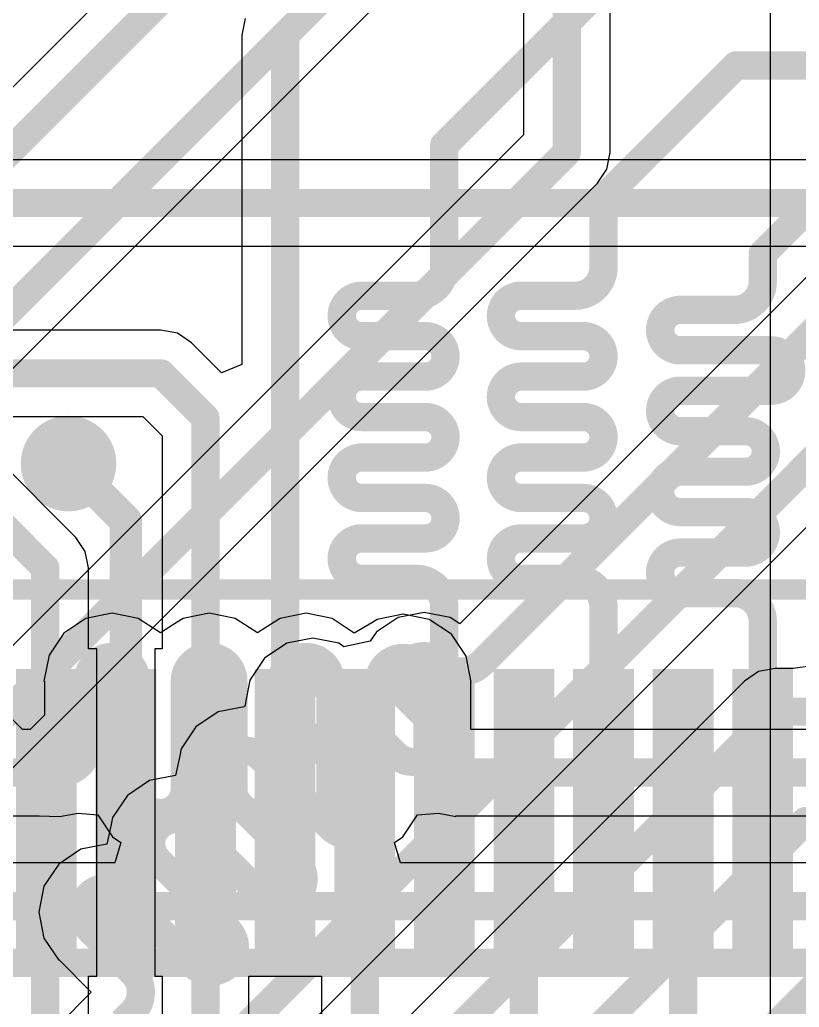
# Model space of a CAD drawing. Header units: inches. Extents: x -3 to 128, y -12 to 41.
# Drawn here: x 69.56 to 74.46, y 11.65 to 17.85 of the extents above; entities that cross this region are included whole.
import ezdxf

# ---------------------------------------------------------------- set-up
doc = ezdxf.new("R2010")
doc.units = ezdxf.units.IN
for name, color, linetype in [('Bottom Layer', 5, 'Continuous'), ('Layer 1', 16, 'Continuous'), ('Layer 2', 76, 'Continuous'), ('Top Layer', 1, 'Continuous'), ('Top Overlay', 2, 'Continuous'), ('Top Paste', 8, 'Continuous'), ('Top Solder', 216, 'Continuous'), ('Via Holes', 16, 'Continuous')]:
    doc.layers.add(name, color=color, linetype=linetype)

msp = doc.modelspace()

# ---------------------------------------------------------------- hatches: boundary and pattern name
at = {"layer": 'Bottom Layer'}
h = msp.add_hatch(color=5, dxfattribs=at)
edge = h.paths.add_edge_path()
edge.add_arc((69.87017522, 15.05907072), 0.2999994, 0, 360)
at = {"layer": 'Layer 1'}
h = msp.add_hatch(color=16, dxfattribs=at)
edge = h.paths.add_edge_path()
edge.add_arc((69.87017522, 15.05907072), 0.2999994, 0, 360)
at = {"layer": 'Layer 2'}
h = msp.add_hatch(color=76, dxfattribs=at)
edge = h.paths.add_edge_path()
edge.add_arc((69.87017522, 15.05907072), 0.2999994, 0, 360)
at = {"layer": 'Top Layer'}
h = msp.add_hatch(color=1, dxfattribs=at)
edge = h.paths.add_edge_path()
edge.add_arc((69.87017522, 15.05907072), 0.2999994, 0, 360)
for points in [[(69.59016562, 13.7180066), (69.87017522, 13.7180066), (69.87017522, 12.01801), (69.59016562, 12.01801)], [(70.09004016, 13.71800914), (70.37004975999999, 13.71800914), (70.37004975999999, 12.01801254), (70.09004016, 12.01801254)], [(70.59016362, 13.7180066), (70.87017322, 13.7180066), (70.87017322, 12.01801), (70.59016362, 12.01801)], [(71.09003562, 13.7180066), (71.37004522, 13.7180066), (71.37004522, 12.01801), (71.09003562, 12.01801)], [(71.59016161999999, 13.7180066), (71.87017122, 13.7180066), (71.87017122, 12.01801), (71.59016161999999, 12.01801)], [(72.09003362, 13.7180066), (72.37004322, 13.7180066), (72.37004322, 12.01801), (72.09003362, 12.01801)], [(72.59015962, 13.7180066), (72.87016922, 13.7180066), (72.87016922, 12.01801), (72.59015962, 12.01801)], [(73.09003416, 13.7180066), (73.37004376, 13.7180066), (73.37004376, 12.01801), (73.09003416, 12.01801)], [(73.59015762, 13.7180066), (73.87016722, 13.7180066), (73.87016722, 12.01801), (73.59015762, 12.01801)], [(74.09002962, 13.71800406), (74.37003922, 13.71800406), (74.37003922, 12.01800746), (74.09002962, 12.01800746)]]:
    msp.add_hatch(color=1, dxfattribs=at).paths.add_polyline_path(points)
at = {"layer": 'Top Paste'}
for points in [[(69.59016562, 13.7180066), (69.87017522, 13.7180066), (69.87017522, 12.01801), (69.59016562, 12.01801)], [(70.09004016, 13.71800914), (70.37004975999999, 13.71800914), (70.37004975999999, 12.01801254), (70.09004016, 12.01801254)], [(70.59016362, 13.7180066), (70.87017322, 13.7180066), (70.87017322, 12.01801), (70.59016362, 12.01801)], [(71.09003562, 13.7180066), (71.37004522, 13.7180066), (71.37004522, 12.01801), (71.09003562, 12.01801)], [(71.59016161999999, 13.7180066), (71.87017122, 13.7180066), (71.87017122, 12.01801), (71.59016161999999, 12.01801)], [(72.09003362, 13.7180066), (72.37004322, 13.7180066), (72.37004322, 12.01801), (72.09003362, 12.01801)], [(72.59015962, 13.7180066), (72.87016922, 13.7180066), (72.87016922, 12.01801), (72.59015962, 12.01801)], [(73.09003416, 13.7180066), (73.37004376, 13.7180066), (73.37004376, 12.01801), (73.09003416, 12.01801)], [(73.59015762, 13.7180066), (73.87016722, 13.7180066), (73.87016722, 12.01801), (73.59015762, 12.01801)], [(74.09002962, 13.71800406), (74.37003922, 13.71800406), (74.37003922, 12.01800746), (74.09002962, 12.01800746)]]:
    msp.add_hatch(color=8, dxfattribs=at).paths.add_polyline_path(points)
at = {"layer": 'Top Solder'}
for points in [[(69.53936562, 13.7688066), (69.92097522, 13.7688066), (69.92097522, 11.96721), (69.53936562, 11.96721)], [(70.03924016, 13.76880914), (70.42084976, 13.76880914), (70.42084976, 11.96721254), (70.03924016, 11.96721254)], [(70.53936362, 13.7688066), (70.92097322, 13.7688066), (70.92097322, 11.96721), (70.53936362, 11.96721)], [(71.03923561999999, 13.7688066), (71.42084522, 13.7688066), (71.42084522, 11.96721), (71.03923561999999, 11.96721)], [(71.53936162, 13.7688066), (71.92097122, 13.7688066), (71.92097122, 11.96721), (71.53936162, 11.96721)], [(72.03923362, 13.7688066), (72.42084322, 13.7688066), (72.42084322, 11.96721), (72.03923362, 11.96721)], [(72.53935962, 13.7688066), (72.92096921999999, 13.7688066), (72.92096921999999, 11.96721), (72.53935962, 11.96721)], [(73.03923415999999, 13.7688066), (73.42084376, 13.7688066), (73.42084376, 11.96721), (73.03923415999999, 11.96721)], [(73.53935761999999, 13.7688066), (73.92096722, 13.7688066), (73.92096722, 11.96721), (73.53935761999999, 11.96721)], [(74.03922962, 13.76880406), (74.42083921999999, 13.76880406), (74.42083921999999, 11.96720746), (74.03922962, 11.96720746)]]:
    msp.add_hatch(color=216, dxfattribs=at).paths.add_polyline_path(points)
at = {"layer": 'Via Holes'}
h = msp.add_hatch(color=7, dxfattribs=at)
edge = h.paths.add_edge_path()
edge.add_arc((69.87017522, 15.05907072), 0.1499997, 0, 360)

# ---------------------------------------------------------------- linework, layer by layer
at = {"layer": 'Bottom Layer'}
for p, q in [((72.72697164, 26.2527542), (72.72697164, 17.124426)), ((73.2708212, 17.0117897), (73.2708212, 26.2527542)), ((74.27637164, 20.30654054), (74.27637164, 9.89075238)), ((68.60005584, 14.73574142), (72.50536934, 18.64105492)), ((70.75116659999999, 18.65356696), (68.9610889, 16.8634918)), ((72.72697164, 17.124426), (68.76933159999999, 13.16678596)), ((73.25012274, 16.90772844), (73.2708212, 17.0117897)), ((73.19117695999999, 16.81950916), (73.25012274, 16.90772844)), ((69.23353691999999, 12.86186912), (73.19117695999999, 16.81950916))]:
    msp.add_line(p, q, dxfattribs=at)
at = {"layer": 'Bottom Layer', "const_width": 0.1778}
for points in [[(72.99889642, 17.0117897), (72.99889642, 26.65654054)], [(66.97195901999999, 14.48980084), (71.5885157, 19.10635752)], [(67.69653974, 14.21678386), (72.31309642, 18.83334054)], [(68.96161214, 12.97450542), (72.99889642, 17.0117897)]]:
    msp.add_lwpolyline(points, dxfattribs=at)
at = {"layer": 'Bottom Layer', "const_width": 0.0889}
msp.add_lwpolyline([(72.95444642, 17.0117897, 1), (73.04334641999999, 17.0117897, 1)], format="xyb", close=True, dxfattribs=at)
msp.add_lwpolyline([(72.95444642, 17.0117897, 1), (73.04334641999999, 17.0117897, 1)], format="xyb", close=True, dxfattribs=at)
at = {"layer": 'Layer 1'}
for p, q in [((99.88209131999999, 16.96729652), (68.77988275999999, 16.96729652)), ((68.77988275999999, 16.42344696), (95.56285434, 16.42344696)), ((69.97984733999999, 14.08714226), (69.84121668, 13.99451354)), ((70.14337254, 14.1196695), (69.97984733999999, 14.08714226)), ((70.30689774, 14.08714226), (70.14337254, 14.1196695)), ((70.3435855, 14.06262872), (70.30689774, 14.08714226)), ((70.58944733999999, 14.08714226), (70.55275957999999, 14.06262872)), ((70.75297254, 14.1196695), (70.58944733999999, 14.08714226)), ((70.91649774, 14.08714226), (70.75297254, 14.1196695)), ((70.9531855, 14.06262872), (70.91649774, 14.08714226)), ((71.19904733999999, 14.08714226), (71.16235957999999, 14.06262872)), ((71.36257254, 14.1196695), (71.19904733999999, 14.08714226)), ((71.52609774, 14.08714226), (71.36257254, 14.1196695)), ((71.66472586, 13.99451354), (71.52609774, 14.08714226)), ((71.80864734, 14.08074654), (71.77491359999999, 14.05820658)), ((71.97217254, 14.11327378), (71.80864734, 14.08074654)), ((72.13569774, 14.08074654), (71.97217254, 14.11327378)), ((72.27432839999999, 13.98811782), (72.13569774, 14.08074654)), ((69.58146357999999, 13.39026786), (68.91739582, 14.05433562)), ((70.44817254, 13.99619502), (70.3435855, 14.06262872)), ((70.55275957999999, 14.06262872), (70.44817254, 13.99619502)), ((71.05777254, 13.99619502), (70.9531855, 14.06262872)), ((71.16235957999999, 14.06262872), (71.05777254, 13.99619502)), ((71.77491359999999, 14.05820658), (71.66472586, 13.99451354)), ((69.84121668, 13.99451354), (69.74858796, 13.85588288)), ((72.36695712, 13.84948716), (72.27432839999999, 13.98811782)), ((69.74858796, 13.85588288), (69.71606072, 13.69235768)), ((72.39948436, 13.68596196), (72.36695712, 13.84948716)), ((69.71606072, 13.69235768), (69.71904776, 13.69235768)), ((69.71904776, 13.69235768), (69.71904776, 13.48006956)), ((72.39649732, 13.39026532), (72.39649732, 13.68596196)), ((72.39649732, 13.68596196), (72.39948436, 13.68596196)), ((69.71904776, 13.48006956), (69.62924352, 13.39026532)), ((69.62924352, 13.39026532), (69.58146357999999, 13.39026786)), ((91.68365458, 13.39026532), (72.39649732, 13.39026532)), ((69.46882474, 12.8464183), (69.68761526, 12.84641576)), ((69.68761526, 12.84641576), (69.81316999999999, 12.84293088)), ((69.81316999999999, 12.84292834), (69.93158988, 12.86365982)), ((69.81316999999999, 12.84293088), (69.81316999999999, 12.84292834)), ((69.93158988, 12.86365982), (70.05338796, 12.85321534)), ((70.05338796, 12.85321534), (70.14601668, 12.71458722)), ((71.96952839999999, 12.71458722), (72.06215712, 12.85321534)), ((72.06215712, 12.85321534), (72.19389168, 12.86451072)), ((72.19389168, 12.86451072), (72.30237254, 12.84293342)), ((72.30237254, 12.84293342), (72.30237254, 12.84641576)), ((72.30237254, 12.84641576), (97.68769642, 12.84641576)), ((70.14601668, 12.71458722), (70.19923222, 12.67902976)), ((71.91631285999999, 12.67902976), (71.96952839999999, 12.71458722)), ((70.19923222, 12.67902976), (70.16070803999999, 12.55202976)), ((71.95483704, 12.55202976), (71.91631285999999, 12.67902976)), ((70.16070803999999, 12.55202976), (66.71969384, 12.55202976)), ((99.88642456, 12.55202976), (71.95483704, 12.55202976))]:
    msp.add_line(p, q, dxfattribs=at)
at = {"layer": 'Layer 1', "const_width": 0.1778}
for points in [[(68.37609642, 16.69537174), (99.99472761999999, 16.69537174)], [(69.99097253999999, 13.29614054), (69.99097253999999, 13.69235768)], [(70.29577253999999, 13.01674308), (70.29577253999999, 13.69235768)], [(70.60057253999999, 13.01674308), (70.60057253999999, 13.69235768)], [(70.90537253999999, 13.01674308), (70.90537253999999, 13.69235768)], [(71.21017253999999, 13.01674308), (71.21017253999999, 13.69235768)], [(71.51497253999999, 13.01674308), (71.51497253999999, 13.69235768)], [(71.81977253999999, 13.01674308), (71.81977253999999, 13.68596196)], [(72.12457253999999, 13.29614054), (72.12457253999999, 13.68596196)], [(69.46882728, 13.11834308), (69.72425984, 13.11834054)], [(69.72425984, 13.11834054), (69.81317254, 13.11834054)], [(72.30237254, 13.11834054), (73.20566004, 13.11834054)], [(73.20566004, 13.11834054), (97.68769642, 13.11834054)], [(66.60705754, 12.28010498), (99.99906085999999, 12.28010498)], [(66.45976548, 11.92450498), (101.05991218, 11.92450498)]]:
    msp.add_lwpolyline(points, dxfattribs=at)
for points in [[(69.99097253999999, 13.69235768, -0.9999999999999999), (70.29577253999999, 13.69235768)], [(70.60057253999999, 13.69235768, -0.9999999999999999), (70.90537253999999, 13.69235768)], [(71.21017253999999, 13.69235768, -0.9999999999999999), (71.51497253999999, 13.69235768)], [(71.81977253999999, 13.68596196, -0.9999999999999999), (72.12457253999999, 13.68596196)], [(69.99097253999999, 13.29614054, -0.4142135623730951), (69.81317254, 13.11834054)], [(72.30237254, 13.11834054, -0.4142135623730951), (72.12457253999999, 13.29614054)], [(70.60057253999999, 13.01674308, -0.9999999999999999), (70.29577253999999, 13.01674308)], [(71.21017253999999, 13.01674308, -0.9999999999999999), (70.90537253999999, 13.01674308)], [(71.81977253999999, 13.01674308, -0.9999999999999999), (71.51497253999999, 13.01674308)]]:
    msp.add_lwpolyline(points, format="xyb", dxfattribs=at)
at = {"layer": 'Layer 1', "const_width": 0.0889}
for points in [[(69.94652253999999, 13.69235768, 1), (70.03542254, 13.69235768, 1)], [(69.94652253999999, 13.69235768, 1), (70.03542254, 13.69235768, 1)], [(70.25132253999999, 13.69235768, 1), (70.34022254, 13.69235768, 1)], [(70.25132253999999, 13.69235768, 1), (70.34022254, 13.69235768, 1)], [(70.55612253999999, 13.69235768, 1), (70.64502254, 13.69235768, 1)], [(70.55612253999999, 13.69235768, 1), (70.64502254, 13.69235768, 1)], [(70.86092253999999, 13.69235768, 1), (70.94982254, 13.69235768, 1)], [(70.86092253999999, 13.69235768, 1), (70.94982254, 13.69235768, 1)], [(71.16572253999999, 13.69235768, 1), (71.25462254, 13.69235768, 1)], [(71.16572253999999, 13.69235768, 1), (71.25462254, 13.69235768, 1)], [(71.47052253999999, 13.69235768, 1), (71.55942254, 13.69235768, 1)], [(71.47052253999999, 13.69235768, 1), (71.55942254, 13.69235768, 1)], [(71.77532253999999, 13.68596196, 1), (71.86422254, 13.68596196, 1)], [(71.77532253999999, 13.68596196, 1), (71.86422254, 13.68596196, 1)], [(72.08012253999999, 13.68596196, 1), (72.16902254, 13.68596196, 1)], [(72.08012253999999, 13.68596196, 1), (72.16902254, 13.68596196, 1)], [(69.94652253999999, 13.29614054, 1), (70.03542254, 13.29614054, 1)], [(69.94652253999999, 13.29614054, 1), (70.03542254, 13.29614054, 1)], [(72.08012253999999, 13.29614054, 1), (72.16902254, 13.29614054, 1)], [(72.08012253999999, 13.29614054, 1), (72.16902254, 13.29614054, 1)], [(69.67980983999999, 13.11834054, 1), (69.76870984, 13.11834054, 1)], [(69.67980983999999, 13.11834054, 1), (69.76870984, 13.11834054, 1)], [(69.76872254, 13.11834054, 1), (69.85762254, 13.11834054, 1)], [(69.76872254, 13.11834054, 1), (69.85762254, 13.11834054, 1)], [(72.25792254, 13.11834054, 1), (72.34682253999999, 13.11834054, 1)], [(72.25792254, 13.11834054, 1), (72.34682253999999, 13.11834054, 1)], [(73.16121004, 13.11834054, 1), (73.25011004, 13.11834054, 1)], [(73.16121004, 13.11834054, 1), (73.25011004, 13.11834054, 1)], [(70.25132253999999, 13.01674308, 1), (70.34022254, 13.01674308, 1)], [(70.25132253999999, 13.01674308, 1), (70.34022254, 13.01674308, 1)], [(70.55612253999999, 13.01674308, 1), (70.64502254, 13.01674308, 1)], [(70.55612253999999, 13.01674308, 1), (70.64502254, 13.01674308, 1)], [(70.86092253999999, 13.01674308, 1), (70.94982254, 13.01674308, 1)], [(70.86092253999999, 13.01674308, 1), (70.94982254, 13.01674308, 1)], [(71.16572253999999, 13.01674308, 1), (71.25462254, 13.01674308, 1)], [(71.16572253999999, 13.01674308, 1), (71.25462254, 13.01674308, 1)], [(71.47052253999999, 13.01674308, 1), (71.55942254, 13.01674308, 1)], [(71.47052253999999, 13.01674308, 1), (71.55942254, 13.01674308, 1)], [(71.77532253999999, 13.01674308, 1), (71.86422254, 13.01674308, 1)], [(71.77532253999999, 13.01674308, 1), (71.86422254, 13.01674308, 1)]]:
    msp.add_lwpolyline(points, format="xyb", close=True, dxfattribs=at)
at = {"layer": 'Layer 2'}
for p, q in [((74.52524084, 16.25134164), (73.04262252, 14.76872586)), ((70.20796981999999, 10.3635175), (75.13159725999999, 15.28714494)), ((73.04262252, 14.76872586), (72.32660159999999, 14.05270494)), ((71.94069432, 14.09203176), (71.80206874, 13.99940558)), ((72.10421951999999, 14.124559), (71.94069432, 14.09203176)), ((72.26774472, 14.09203176), (72.10421951999999, 14.124559)), ((72.32660159999999, 14.05270494), (72.26774472, 14.09203176)), ((71.40380944, 13.9628626), (71.24028424, 13.93033536)), ((71.56733464, 13.93033536), (71.40380944, 13.9628626)), ((71.8020535, 13.99939542), (71.76501775999999, 13.943965)), ((71.80206366, 13.99941066), (71.8020535, 13.99939542)), ((71.8020535, 13.99939542), (71.8020535, 13.99939542)), ((71.80206874, 13.99940558), (71.80206366, 13.99941066)), ((71.24028424, 13.93033536), (71.10165866, 13.83770918)), ((71.59937928, 13.90892316), (71.56733464, 13.93033536)), ((71.76501775999999, 13.943965), (71.59937928, 13.90892316)), ((71.10164342, 13.83769902), (71.00902486, 13.69907598)), ((71.10165358, 13.83771426), (71.10164342, 13.83769902)), ((71.10164342, 13.83769902), (71.10164342, 13.83769902)), ((71.10165866, 13.83770918), (71.10165358, 13.83771426)), ((74.30689989999999, 13.77316778), (74.20283864, 13.75246678)), ((74.3069126, 13.77316524), (74.30689989999999, 13.77316778)), ((74.42023216, 13.77316524), (74.3069126, 13.77316524)), ((74.54059514, 13.78919264), (74.42023216, 13.77316524)), ((74.20283864, 13.75246678), (74.11461935999999, 13.693521)), ((74.11461428, 13.69351338), (70.88824024, 10.46714188)), ((71.00902486, 13.69907598), (70.97649762, 13.53555332)), ((74.11461935999999, 13.693521), (74.11461428, 13.69351338)), ((70.97275619999999, 13.5318119), (70.80923354, 13.49928466)), ((70.97649762, 13.53555332), (70.97275619999999, 13.5318119)), ((70.80923354, 13.49928466), (70.67060796, 13.40665848)), ((70.67059272, 13.40664832), (70.57797416, 13.26802528)), ((70.67060287999999, 13.40666356), (70.67059272, 13.40664832)), ((70.67059272, 13.40664832), (70.67059272, 13.40664832)), ((70.67060796, 13.40665848), (70.67060287999999, 13.40666356)), ((70.5693661, 13.22474622), (70.54170296, 13.10075866)), ((70.57797416, 13.26802528), (70.5693661, 13.22474622)), ((70.54170296, 13.10075866), (70.3781803, 13.06823142)), ((70.3781803, 13.06823142), (70.23955472, 12.97560524)), ((70.23953948, 12.97559508), (70.14692092, 12.83697204)), ((70.23954963999999, 12.97561032), (70.23953948, 12.97559508)), ((70.23953948, 12.97559508), (70.23953948, 12.97559508)), ((70.23955472, 12.97560524), (70.23954963999999, 12.97561032)), ((70.14692092, 12.83697204), (70.13831286, 12.79369298)), ((70.13831286, 12.79369298), (70.11064972, 12.66970542)), ((70.11064972, 12.66970542), (69.94712706, 12.63717818)), ((69.94712706, 12.63717818), (69.80850147999999, 12.54455454)), ((69.8084964, 12.54455708), (69.71587022, 12.40592134)), ((69.80850147999999, 12.54455454), (69.8084964, 12.54455708)), ((69.71587022, 12.40592134), (69.68334297999999, 12.24239614)), ((69.68334297999999, 12.24239614), (69.71587022, 12.07887094)), ((69.71587022, 12.07887094), (69.80849894, 11.94024028)), ((69.80849894, 11.94024028), (69.81060968, 11.94235102)), ((69.81060968, 11.94235102), (70.01342868, 11.73953202)), ((70.01342868, 11.73953202), (69.81159266, 11.53769346))]:
    msp.add_line(p, q, dxfattribs=at)
at = {"layer": 'Layer 2', "const_width": 0.1778}
for points in [[(73.23490306000001, 14.57644532), (74.71752645999999, 16.05906872)], [(69.73017042, 10.27027918), (75.01896096, 15.55906972)], [(72.46344664, 13.8049889), (73.23490306000001, 14.57644532)], [(71.99645493999999, 13.80500668), (71.99645747999999, 13.80500922)], [(72.21198156, 13.80500922), (72.21200187999999, 13.8049889)], [(71.29604486, 13.64331028), (71.29604739999999, 13.64331282)], [(71.51157148, 13.64331282), (71.92376014, 13.23112416)], [(71.99645493999999, 13.5894826), (72.13928675999999, 13.44665078)], [(71.08052077999999, 10.27486134), (74.30689989999999, 13.50124046)], [(74.30689989999999, 13.50124046), (74.54829642, 13.50124046)], [(71.29604486, 13.4277862), (71.73265054, 12.99118052)], [(70.86499416, 13.21225958), (70.86499669999999, 13.21226212)], [(71.08052077999999, 13.21226212), (71.51712646, 12.77565644)], [(72.13928422, 13.23112416), (72.13928675999999, 13.2311267)], [(70.86499416, 12.9967355), (71.30159984, 12.56012982)], [(72.01040208, 10.32643604), (74.49750657999999, 12.81354054)], [(74.49750657999999, 12.81354054), (90.23789674, 12.81354054)], [(70.43394092, 12.78120634), (70.43394346, 12.78120888)], [(70.64946754, 12.78120888), (71.08607322, 12.3446032)], [(70.43394092, 12.56568226), (70.8705466, 12.12907658)], [(70.2184143, 12.35015564), (70.65501997999999, 11.91354996)], [(71.3015973, 12.3446032), (71.30159984, 12.34460574)], [(72.94028338, 10.1609271), (74.98727953999999, 12.20792326)], [(70.00289022, 12.13463156), (70.27226737999999, 11.8652544)], [(70.87054406, 11.91354996), (70.8705466, 11.9135525)], [(70.27226484, 11.86525186), (70.27226737999999, 11.8652544)], [(70.20939476, 11.55093702), (70.27226737999999, 11.61380964)]]:
    msp.add_lwpolyline(points, dxfattribs=at)
at = {"layer": 'Layer 2', "const_width": 0.0889}
for points in [[(73.19045306, 14.57644532, 1), (73.27935306, 14.57644532, 1)], [(73.19045306, 14.57644532, 1), (73.27935306, 14.57644532, 1)], [(71.95200494, 13.80500668, 1), (72.04090493999999, 13.80500668, 1)], [(71.95200494, 13.80500668, 1), (72.04090493999999, 13.80500668, 1)], [(71.95200747999999, 13.80500922, 1), (72.04090747999999, 13.80500922, 1)], [(71.95200747999999, 13.80500922, 1), (72.04090747999999, 13.80500922, 1)], [(72.16753156, 13.80500922, 1), (72.25643156, 13.80500922, 1)], [(72.16753156, 13.80500922, 1), (72.25643156, 13.80500922, 1)], [(72.16755187999999, 13.8049889, 1), (72.25645188, 13.8049889, 1)], [(72.16755187999999, 13.8049889, 1), (72.25645188, 13.8049889, 1)], [(72.41899664, 13.8049889, 1), (72.50789664, 13.8049889, 1)], [(72.41899664, 13.8049889, 1), (72.50789664, 13.8049889, 1)], [(71.25159486, 13.64331028, 1), (71.34049486, 13.64331028, 1)], [(71.25159486, 13.64331028, 1), (71.34049486, 13.64331028, 1)], [(71.2515974, 13.64331282, 1), (71.34049739999999, 13.64331282, 1)], [(71.2515974, 13.64331282, 1), (71.34049739999999, 13.64331282, 1)], [(71.46712148, 13.64331282, 1), (71.55602148, 13.64331282, 1)], [(71.46712148, 13.64331282, 1), (71.55602148, 13.64331282, 1)], [(71.95200494, 13.5894826, 1), (72.04090493999999, 13.5894826, 1)], [(71.95200747999999, 13.58948514, 1), (72.04090747999999, 13.58948514, 1)], [(74.2624499, 13.50124046, 1), (74.35134989999999, 13.50124046, 1)], [(74.2624499, 13.50124046, 1), (74.35134989999999, 13.50124046, 1)], [(72.09483675999999, 13.44665078, 1), (72.18373675999999, 13.44665078, 1)], [(72.09483675999999, 13.44665078, 1), (72.18373675999999, 13.44665078, 1)], [(71.25159486, 13.4277862, 1), (71.34049486, 13.4277862, 1)], [(71.2515974, 13.42778874, 1), (71.34049739999999, 13.42778874, 1)], [(70.82054416, 13.21225958, 1), (70.90944415999999, 13.21225958, 1)], [(70.82054416, 13.21225958, 1), (70.90944415999999, 13.21225958, 1)], [(70.8205467, 13.21226212, 1), (70.9094467, 13.21226212, 1)], [(70.8205467, 13.21226212, 1), (70.9094467, 13.21226212, 1)], [(71.03607077999999, 13.21226212, 1), (71.12497078, 13.21226212, 1)], [(71.03607077999999, 13.21226212, 1), (71.12497078, 13.21226212, 1)], [(71.87931014, 13.23112416, 1), (71.96821014, 13.23112416, 1)], [(71.87931268, 13.2311267, 1), (71.96821268, 13.2311267, 1)], [(72.09483422, 13.23112416, 1), (72.18373421999999, 13.23112416, 1)], [(72.09483422, 13.23112416, 1), (72.18373421999999, 13.23112416, 1)], [(72.09483675999999, 13.2311267, 1), (72.18373675999999, 13.2311267, 1)], [(72.09483675999999, 13.2311267, 1), (72.18373675999999, 13.2311267, 1)], [(70.82054416, 12.9967355, 1), (70.90944415999999, 12.9967355, 1)], [(70.8205467, 12.99673804, 1), (70.9094467, 12.99673804, 1)], [(71.68820054, 12.99118052, 1), (71.77710053999999, 12.99118052, 1)], [(71.68820054, 12.99118052, 1), (71.77710053999999, 12.99118052, 1)], [(74.45305658, 12.81354054, 1), (74.54195657999999, 12.81354054, 1)], [(74.45305658, 12.81354054, 1), (74.54195657999999, 12.81354054, 1)], [(70.38949092, 12.78120634, 1), (70.47839092, 12.78120634, 1)], [(70.38949092, 12.78120634, 1), (70.47839092, 12.78120634, 1)], [(70.38949346, 12.78120888, 1), (70.47839346, 12.78120888, 1)], [(70.38949346, 12.78120888, 1), (70.47839346, 12.78120888, 1)], [(70.60501753999999, 12.78120888, 1), (70.69391754, 12.78120888, 1)], [(70.60501753999999, 12.78120888, 1), (70.69391754, 12.78120888, 1)], [(71.47267646, 12.77565644, 1), (71.56157646, 12.77565644, 1)], [(71.472679, 12.77565898, 1), (71.561579, 12.77565898, 1)], [(71.68820054, 12.77565644, 1), (71.77710053999999, 12.77565644, 1)], [(71.68820054, 12.77565644, 1), (71.77710053999999, 12.77565644, 1)], [(70.38949092, 12.56568226, 1), (70.47839092, 12.56568226, 1)], [(70.38949346, 12.5656848, 1), (70.47839346, 12.5656848, 1)], [(71.25714984, 12.56012982, 1), (71.34604984, 12.56012982, 1)], [(71.25714984, 12.56012982, 1), (71.34604984, 12.56012982, 1)], [(69.95844021999999, 12.35015564, 1), (70.04734022, 12.35015564, 1)], [(69.95844021999999, 12.35015564, 1), (70.04734022, 12.35015564, 1)], [(70.1739643, 12.35015564, 1), (70.2628643, 12.35015564, 1)], [(70.1739643, 12.35015564, 1), (70.2628643, 12.35015564, 1)], [(71.04162321999999, 12.3446032, 1), (71.13052322, 12.3446032, 1)], [(71.04162575999999, 12.34460574, 1), (71.13052576, 12.34460574, 1)], [(71.2571473, 12.3446032, 1), (71.3460473, 12.3446032, 1)], [(71.2571473, 12.3446032, 1), (71.3460473, 12.3446032, 1)], [(71.25714984, 12.34460574, 1), (71.34604984, 12.34460574, 1)], [(71.25714984, 12.34460574, 1), (71.34604984, 12.34460574, 1)], [(69.95844021999999, 12.13463156, 1), (70.04734022, 12.13463156, 1)], [(69.95844276, 12.1346341, 1), (70.04734275999999, 12.1346341, 1)], [(70.82609659999999, 12.12907658, 1), (70.9149966, 12.12907658, 1)], [(70.82609659999999, 12.12907658, 1), (70.9149966, 12.12907658, 1)], [(70.61056998, 11.91354996, 1), (70.69946997999999, 11.91354996, 1)], [(70.61057251999999, 11.9135525, 1), (70.69947252, 11.9135525, 1)], [(70.82609406, 11.91354996, 1), (70.91499406, 11.91354996, 1)], [(70.82609406, 11.91354996, 1), (70.91499406, 11.91354996, 1)], [(70.82609659999999, 11.9135525, 1), (70.9149966, 11.9135525, 1)], [(70.82609659999999, 11.9135525, 1), (70.9149966, 11.9135525, 1)], [(70.22781484000001, 11.86525186, 1), (70.31671484, 11.86525186, 1)], [(70.22781737999999, 11.8652544, 1), (70.31671737999999, 11.8652544, 1)], [(70.22781737999999, 11.8652544, 1), (70.31671737999999, 11.8652544, 1)], [(70.22781737999999, 11.8652544, 1), (70.31671737999999, 11.8652544, 1)], [(70.22781737999999, 11.61380964, 1), (70.31671737999999, 11.61380964, 1)], [(70.22781737999999, 11.61380964, 1), (70.31671737999999, 11.61380964, 1)]]:
    msp.add_lwpolyline(points, format="xyb", close=True, dxfattribs=at)
at = {"layer": 'Layer 2', "const_width": 0.1778}
for points in [[(71.99645747999999, 13.58948514, -0.4142066587643676), (71.99645493999999, 13.80500668)], [(71.99645747999999, 13.80500922, -0.4142135623730951), (72.21198156, 13.80500922)], [(72.46344664, 13.8049889, -0.4142076450518959), (72.21200187999999, 13.8049889)], [(71.29604739999999, 13.64331282, -0.4142135623730951), (71.51157148, 13.64331282)], [(71.29604739999999, 13.42778874, -0.4142066587643676), (71.29604486, 13.64331028)], [(72.13928675999999, 13.44665078, -0.4142135623730951), (72.13928675999999, 13.2311267)], [(70.86499669999999, 13.21226212, -0.4142135623730951), (71.08052077999999, 13.21226212)], [(70.86499669999999, 12.99673804, -0.4142066587643676), (70.86499416, 13.21225958)], [(72.13928422, 13.23112416, -0.4142066587643677), (71.92376268, 13.2311267)], [(71.73265054, 12.99118052, -0.4142135623730951), (71.73265054, 12.77565644)], [(70.43394346, 12.78120888, -0.4142135623730951), (70.64946754, 12.78120888)], [(70.43394346, 12.5656848, -0.4142066587643676), (70.43394092, 12.78120634)], [(71.73265054, 12.77565644, -0.4142066587643677), (71.517129, 12.77565898)], [(71.30159984, 12.56012982, -0.4142135623730951), (71.30159984, 12.34460574)], [(70.00289022, 12.35015564, -0.4142135623730951), (70.2184143, 12.35015564)], [(70.00289276, 12.1346341, -0.4142066587643676), (70.00289022, 12.35015564)], [(71.3015973, 12.3446032, -0.4142066587643677), (71.08607575999999, 12.34460574)], [(70.8705466, 12.12907658, -0.4142135623730951), (70.8705466, 11.9135525)], [(70.87054406, 11.91354996, -0.4142066587643677), (70.65502252, 11.9135525)], [(70.27226737999999, 11.8652544, -0.414207644992121), (70.27226737999999, 11.61380964)]]:
    msp.add_lwpolyline(points, format="xyb", dxfattribs=at)
at = {"layer": 'Top Layer'}
for p, q in [((70.9788141, 17.8543458), (70.95811564, 17.75028454)), ((70.95811564, 17.75028454), (70.95811564, 15.68190158)), ((70.45008007999999, 15.8976949), (68.00916294, 15.8976949)), ((70.55414134, 15.87699644), (70.45008007999999, 15.8976949)), ((70.64236061999999, 15.81805066), (70.55414134, 15.87699644)), ((70.83111564000001, 15.62929564), (70.64236061999999, 15.81805066)), ((70.95811564, 15.68190158), (70.83111564000001, 15.62929564)), ((69.20521591999999, 15.35384534), (70.33744377999999, 15.35384534)), ((70.33744377999999, 15.35384534), (70.45824363999999, 15.23304548)), ((70.45824363999999, 15.23304548), (70.45824363999999, 14.42081952)), ((69.91653276, 14.59583822), (69.36025244, 15.15212108)), ((69.91654037999999, 14.59583314), (69.91653276, 14.59583822)), ((69.97548616, 14.50761386), (69.91654037999999, 14.59583314)), ((69.99618462, 14.4035526), (69.97548616, 14.50761386)), ((69.99618462, 13.8958066), (69.99618462, 14.4035526)), ((70.45824363999999, 14.42081952), (70.45824363999999, 13.8958066)), ((70.04797522, 13.8958066), (69.99618462, 13.8958066)), ((70.04797522, 11.84021), (70.04797522, 13.8958066)), ((70.45824363999999, 13.8958066), (70.41236362, 13.8958066)), ((70.41236362, 13.8958066), (70.41236362, 11.84021)), ((69.99618462, 11.45777236), (69.99618462, 11.84021)), ((69.99618462, 11.84021), (70.04797522, 11.84021)), ((70.41236362, 11.84021), (70.45824363999999, 11.84021)), ((70.45824363999999, 11.84021), (70.45824363999999, 11.35927624)), ((71.00209319999999, 11.24665518), (71.00209319999999, 11.84021)), ((71.00209319999999, 11.84021), (71.45824164, 11.84021)), ((71.45824164, 11.84021), (71.45824164, 10.20392422))]:
    msp.add_line(p, q, dxfattribs=at)
for points, const_width in [([(71.23004042, 17.75028454), (72.03881452, 18.55905864)], 0.1778), ([(72.23003842, 17.05894226), (73.23016342, 18.05906726)], 0.1778), ([(71.23004042, 12.8680083), (71.23004042, 17.75028454)], 0.1778), ([(73.23003896, 16.72768308), (74.06142414, 17.55906826)], 0.1778), ([(74.06142414, 17.55906826), (92.29012276, 17.55906826)], 0.1778), ([(72.23003842, 16.74755858), (72.23003842, 17.05894226)], 0.1778), ([(72.23003842, 16.29102914), (72.23003842, 16.74755858)], 0.1778), ([(73.23003896, 16.71152868), (73.23003896, 16.72768308)], 0.1778), ([(73.23003896, 16.29102914), (73.23003896, 16.71152868)], 0.1778), ([(74.23003442, 16.37710974), (74.5487333, 16.69580862)], 0.1778), ([(74.23003442, 16.20211644), (74.23003442, 16.37710974)], 0.1778), ([(71.71264042, 16.11322914), (72.05223842, 16.11322914)], 0.1778), ([(72.71263841999999, 16.11322914), (73.05223896, 16.11322914)], 0.1778), ([(73.71263896, 16.02431644), (74.05223441999999, 16.02431644)], 0.1778), ([(71.71264042, 15.85922914), (72.11090479999999, 15.85922914)], 0.1778), ([(72.71263841999999, 15.85922914), (73.10303642, 15.85922914)], 0.1778), ([(73.71263896, 15.77031644), (74.28209934, 15.77031644)], 0.1778), ([(68.00915024, 15.62577012), (70.45008007999999, 15.62577012)], 0.1778), ([(70.45008007999999, 15.62577012), (70.73016842, 15.34568178)], 0.1778), ([(71.71264042, 15.60522914), (72.11090479999999, 15.60522914)], 0.1778), ([(72.71263841999999, 15.60522914), (73.10303642, 15.60522914)], 0.1778), ([(73.71263896, 15.51631644), (74.28209934, 15.51631644)], 0.1778), ([(70.73016842, 14.42081952), (70.73016842, 15.34568178)], 0.1778), ([(71.71264042, 15.35122914), (72.11090479999999, 15.35122914)], 0.1778), ([(72.71263841999999, 15.35122914), (73.10303642, 15.35122914)], 0.1778), ([(73.71263896, 15.26231644), (74.12219363999999, 15.26231644)], 0.1778), ([(69.87017522, 15.05907072), (70.23004496, 14.69920098)], 0.2032), ([(71.71264042, 15.09722914), (72.11090479999999, 15.09722914)], 0.1778), ([(72.71263841999999, 15.09722914), (73.10303642, 15.09722914)], 0.1778), ([(73.71263896, 15.00831644), (74.12219363999999, 15.00831644)], 0.1778), ([(69.1679719, 14.95984054), (69.72425984, 14.4035526)], 0.1778), ([(71.71264042, 14.84322914), (72.11090479999999, 14.84322914)], 0.1778), ([(72.71263841999999, 14.84322914), (73.10303642, 14.84322914)], 0.1778), ([(73.71263896, 14.75431644), (74.12219363999999, 14.75431644)], 0.1778), ([(70.23004496, 12.86801084), (70.23004496, 14.69920098)], 0.2032), ([(71.71264042, 14.58922914), (72.11090479999999, 14.58922914)], 0.1778), ([(72.71263841999999, 14.58922914), (73.10303642, 14.58922914)], 0.1778), ([(73.71263896, 14.50031644), (74.12219363999999, 14.50031644)], 0.1778), ([(69.72425984, 11.0658021), (69.72425984, 14.4035526)], 0.1778), ([(70.73016842, 12.8680083), (70.73016842, 14.42081952)], 0.1778), ([(71.71264042, 14.33522914), (72.05223842, 14.33522914)], 0.1778), ([(72.71263841999999, 14.33522914), (73.05223896, 14.33522914)], 0.1778), ([(73.71263896, 14.24631644), (74.05223441999999, 14.24631644)], 0.1778), ([(72.23003842, 14.06851644), (72.23003842, 14.15742914)], 0.1778), ([(73.23003896, 14.06851644), (73.23003896, 14.15742914)], 0.1778), ([(72.23003842, 12.8680083), (72.23003842, 14.06851644)], 0.1778), ([(73.23003896, 12.8680083), (73.23003896, 14.06851644)], 0.1778), ([(74.23003442, 13.97960374), (74.23003442, 14.06851644)], 0.1778), ([(74.23003442, 12.86800576), (74.23003442, 13.97960374)], 0.1778), ([(70.73016842, 11.24664248), (70.73016842, 12.8680083)], 0.1778), ([(71.73016642, 10.09128792), (71.73016642, 12.8680083)], 0.1778), ([(72.73016442, 10.16140462), (72.73016442, 12.8680083)], 0.1778), ([(73.73016242, 10.23152132), (73.73016242, 12.8680083)], 0.1778)]:
    msp.add_lwpolyline(points, dxfattribs=dict(at, const_width=const_width))
for points, const_width in [([(71.18559042, 17.75028454, 1), (71.27449041999999, 17.75028454, 1)], 0.0889), ([(71.18559042, 17.75028454, 1), (71.27449041999999, 17.75028454, 1)], 0.0889), ([(74.01697414, 17.55906826, 1), (74.10587414, 17.55906826, 1)], 0.0889), ([(74.01697414, 17.55906826, 1), (74.10587414, 17.55906826, 1)], 0.0889), ([(72.18558842, 17.05894226, 1), (72.27448842, 17.05894226, 1)], 0.0889), ([(72.18558842, 17.05894226, 1), (72.27448842, 17.05894226, 1)], 0.0889), ([(72.18558842, 16.74755858, 1), (72.27448842, 16.74755858, 1)], 0.0889), ([(72.18558842, 16.74755858, 1), (72.27448842, 16.74755858, 1)], 0.0889), ([(73.18558896, 16.72768308, 1), (73.27448896, 16.72768308, 1)], 0.0889), ([(73.18558896, 16.72768308, 1), (73.27448896, 16.72768308, 1)], 0.0889), ([(73.18558896, 16.71152868, 1), (73.27448896, 16.71152868, 1)], 0.0889), ([(73.18558896, 16.71152868, 1), (73.27448896, 16.71152868, 1)], 0.0889), ([(74.18558441999998, 16.37710974, 1), (74.27448442, 16.37710974, 1)], 0.0889), ([(74.18558441999998, 16.37710974, 1), (74.27448442, 16.37710974, 1)], 0.0889), ([(72.18558842, 16.29102914, 1), (72.27448842, 16.29102914, 1)], 0.0889), ([(72.18558842, 16.29102914, 1), (72.27448842, 16.29102914, 1)], 0.0889), ([(73.18558896, 16.29102914, 1), (73.27448896, 16.29102914, 1)], 0.0889), ([(73.18558896, 16.29102914, 1), (73.27448896, 16.29102914, 1)], 0.0889), ([(74.18558441999998, 16.20211644, 1), (74.27448442, 16.20211644, 1)], 0.0889), ([(74.18558441999998, 16.20211644, 1), (74.27448442, 16.20211644, 1)], 0.0889), ([(71.66819042, 16.11322914, 1), (71.75709042, 16.11322914, 1)], 0.0889), ([(71.66819042, 16.11322914, 1), (71.75709042, 16.11322914, 1)], 0.0889), ([(72.00778842, 16.11322914, 1), (72.09668842, 16.11322914, 1)], 0.0889), ([(72.00778842, 16.11322914, 1), (72.09668842, 16.11322914, 1)], 0.0889), ([(72.66818841999999, 16.11322914, 1), (72.75708841999999, 16.11322914, 1)], 0.0889), ([(72.66818841999999, 16.11322914, 1), (72.75708841999999, 16.11322914, 1)], 0.0889), ([(73.00778896, 16.11322914, 1), (73.09668896, 16.11322914, 1)], 0.0889), ([(73.00778896, 16.11322914, 1), (73.09668896, 16.11322914, 1)], 0.0889), ([(73.66818896, 16.02431644, 1), (73.75708896, 16.02431644, 1)], 0.0889), ([(73.66818896, 16.02431644, 1), (73.75708896, 16.02431644, 1)], 0.0889), ([(74.00778442, 16.02431644, 1), (74.09668441999999, 16.02431644, 1)], 0.0889), ([(74.00778442, 16.02431644, 1), (74.09668441999999, 16.02431644, 1)], 0.0889), ([(71.66819042, 15.85922914, 1), (71.75709042, 15.85922914, 1)], 0.0889), ([(71.66819042, 15.85922914, 1), (71.75709042, 15.85922914, 1)], 0.0889), ([(72.06645479999999, 15.85922914, 1), (72.15535479999998, 15.85922914, 1)], 0.0889), ([(72.06645479999999, 15.85922914, 1), (72.15535479999998, 15.85922914, 1)], 0.0889), ([(72.66818841999999, 15.85922914, 1), (72.75708841999999, 15.85922914, 1)], 0.0889), ([(72.66818841999999, 15.85922914, 1), (72.75708841999999, 15.85922914, 1)], 0.0889), ([(73.05858642, 15.85922914, 1), (73.14748641999999, 15.85922914, 1)], 0.0889), ([(73.05858642, 15.85922914, 1), (73.14748641999999, 15.85922914, 1)], 0.0889), ([(73.66818896, 15.77031644, 1), (73.75708896, 15.77031644, 1)], 0.0889), ([(73.66818896, 15.77031644, 1), (73.75708896, 15.77031644, 1)], 0.0889), ([(74.23764933999999, 15.77031644, 1), (74.32654934, 15.77031644, 1)], 0.0889), ([(74.23764933999999, 15.77031644, 1), (74.32654934, 15.77031644, 1)], 0.0889), ([(70.40563008, 15.62577012, 1), (70.49453008, 15.62577012, 1)], 0.0889), ([(70.40563008, 15.62577012, 1), (70.49453008, 15.62577012, 1)], 0.0889), ([(71.66819042, 15.60522914, 1), (71.75709042, 15.60522914, 1)], 0.0889), ([(71.66819042, 15.60522914, 1), (71.75709042, 15.60522914, 1)], 0.0889), ([(72.06645479999999, 15.60522914, 1), (72.15535479999998, 15.60522914, 1)], 0.0889), ([(72.06645479999999, 15.60522914, 1), (72.15535479999998, 15.60522914, 1)], 0.0889), ([(72.66818841999999, 15.60522914, 1), (72.75708841999999, 15.60522914, 1)], 0.0889), ([(72.66818841999999, 15.60522914, 1), (72.75708841999999, 15.60522914, 1)], 0.0889), ([(73.05858642, 15.60522914, 1), (73.14748641999999, 15.60522914, 1)], 0.0889), ([(73.05858642, 15.60522914, 1), (73.14748641999999, 15.60522914, 1)], 0.0889), ([(73.66818896, 15.51631644, 1), (73.75708896, 15.51631644, 1)], 0.0889), ([(73.66818896, 15.51631644, 1), (73.75708896, 15.51631644, 1)], 0.0889), ([(74.23764933999999, 15.51631644, 1), (74.32654934, 15.51631644, 1)], 0.0889), ([(74.23764933999999, 15.51631644, 1), (74.32654934, 15.51631644, 1)], 0.0889), ([(70.68571842, 15.34568178, 1), (70.77461842, 15.34568178, 1)], 0.0889), ([(70.68571842, 15.34568178, 1), (70.77461842, 15.34568178, 1)], 0.0889), ([(71.66819042, 15.35122914, 1), (71.75709042, 15.35122914, 1)], 0.0889), ([(71.66819042, 15.35122914, 1), (71.75709042, 15.35122914, 1)], 0.0889), ([(72.06645479999999, 15.35122914, 1), (72.15535479999998, 15.35122914, 1)], 0.0889), ([(72.06645479999999, 15.35122914, 1), (72.15535479999998, 15.35122914, 1)], 0.0889), ([(72.66818841999999, 15.35122914, 1), (72.75708841999999, 15.35122914, 1)], 0.0889), ([(72.66818841999999, 15.35122914, 1), (72.75708841999999, 15.35122914, 1)], 0.0889), ([(73.05858642, 15.35122914, 1), (73.14748641999999, 15.35122914, 1)], 0.0889), ([(73.05858642, 15.35122914, 1), (73.14748641999999, 15.35122914, 1)], 0.0889), ([(73.66818896, 15.26231644, 1), (73.75708896, 15.26231644, 1)], 0.0889), ([(73.66818896, 15.26231644, 1), (73.75708896, 15.26231644, 1)], 0.0889), ([(74.07774364, 15.26231644, 1), (74.16664363999999, 15.26231644, 1)], 0.0889), ([(74.07774364, 15.26231644, 1), (74.16664363999999, 15.26231644, 1)], 0.0889), ([(69.81937522, 15.05907072, 1), (69.92097522, 15.05907072, 1)], 0.1016), ([(71.66819042, 15.09722914, 1), (71.75709042, 15.09722914, 1)], 0.0889), ([(71.66819042, 15.09722914, 1), (71.75709042, 15.09722914, 1)], 0.0889), ([(72.06645479999999, 15.09722914, 1), (72.15535479999998, 15.09722914, 1)], 0.0889), ([(72.06645479999999, 15.09722914, 1), (72.15535479999998, 15.09722914, 1)], 0.0889), ([(72.66818841999999, 15.09722914, 1), (72.75708841999999, 15.09722914, 1)], 0.0889), ([(72.66818841999999, 15.09722914, 1), (72.75708841999999, 15.09722914, 1)], 0.0889), ([(73.05858642, 15.09722914, 1), (73.14748641999999, 15.09722914, 1)], 0.0889), ([(73.05858642, 15.09722914, 1), (73.14748641999999, 15.09722914, 1)], 0.0889), ([(73.66818896, 15.00831644, 1), (73.75708896, 15.00831644, 1)], 0.0889), ([(73.66818896, 15.00831644, 1), (73.75708896, 15.00831644, 1)], 0.0889), ([(74.07774364, 15.00831644, 1), (74.16664363999999, 15.00831644, 1)], 0.0889), ([(74.07774364, 15.00831644, 1), (74.16664363999999, 15.00831644, 1)], 0.0889), ([(71.66819042, 14.84322914, 1), (71.75709042, 14.84322914, 1)], 0.0889), ([(71.66819042, 14.84322914, 1), (71.75709042, 14.84322914, 1)], 0.0889), ([(72.06645479999999, 14.84322914, 1), (72.15535479999998, 14.84322914, 1)], 0.0889), ([(72.06645479999999, 14.84322914, 1), (72.15535479999998, 14.84322914, 1)], 0.0889), ([(72.66818841999999, 14.84322914, 1), (72.75708841999999, 14.84322914, 1)], 0.0889), ([(72.66818841999999, 14.84322914, 1), (72.75708841999999, 14.84322914, 1)], 0.0889), ([(73.05858642, 14.84322914, 1), (73.14748641999999, 14.84322914, 1)], 0.0889), ([(73.05858642, 14.84322914, 1), (73.14748641999999, 14.84322914, 1)], 0.0889), ([(73.66818896, 14.75431644, 1), (73.75708896, 14.75431644, 1)], 0.0889), ([(73.66818896, 14.75431644, 1), (73.75708896, 14.75431644, 1)], 0.0889), ([(74.07774364, 14.75431644, 1), (74.16664363999999, 14.75431644, 1)], 0.0889), ([(74.07774364, 14.75431644, 1), (74.16664363999999, 14.75431644, 1)], 0.0889), ([(70.17924496, 14.69920098, 1), (70.28084496, 14.69920098, 1)], 0.1016), ([(70.17924496, 14.69920098, 1), (70.28084496, 14.69920098, 1)], 0.1016), ([(71.66819042, 14.58922914, 1), (71.75709042, 14.58922914, 1)], 0.0889), ([(71.66819042, 14.58922914, 1), (71.75709042, 14.58922914, 1)], 0.0889), ([(72.06645479999999, 14.58922914, 1), (72.15535479999998, 14.58922914, 1)], 0.0889), ([(72.06645479999999, 14.58922914, 1), (72.15535479999998, 14.58922914, 1)], 0.0889), ([(72.66818841999999, 14.58922914, 1), (72.75708841999999, 14.58922914, 1)], 0.0889), ([(72.66818841999999, 14.58922914, 1), (72.75708841999999, 14.58922914, 1)], 0.0889), ([(73.05858642, 14.58922914, 1), (73.14748641999999, 14.58922914, 1)], 0.0889), ([(73.05858642, 14.58922914, 1), (73.14748641999999, 14.58922914, 1)], 0.0889), ([(73.66818896, 14.50031644, 1), (73.75708896, 14.50031644, 1)], 0.0889), ([(73.66818896, 14.50031644, 1), (73.75708896, 14.50031644, 1)], 0.0889), ([(74.07774364, 14.50031644, 1), (74.16664363999999, 14.50031644, 1)], 0.0889), ([(74.07774364, 14.50031644, 1), (74.16664363999999, 14.50031644, 1)], 0.0889), ([(69.67980983999999, 14.4035526, 1), (69.76870984, 14.4035526, 1)], 0.0889), ([(69.67980983999999, 14.4035526, 1), (69.76870984, 14.4035526, 1)], 0.0889), ([(70.68571842, 14.42081952, 1), (70.77461842, 14.42081952, 1)], 0.0889), ([(70.68571842, 14.42081952, 1), (70.77461842, 14.42081952, 1)], 0.0889), ([(71.66819042, 14.33522914, 1), (71.75709042, 14.33522914, 1)], 0.0889), ([(71.66819042, 14.33522914, 1), (71.75709042, 14.33522914, 1)], 0.0889), ([(72.00778842, 14.33522914, 1), (72.09668842, 14.33522914, 1)], 0.0889), ([(72.00778842, 14.33522914, 1), (72.09668842, 14.33522914, 1)], 0.0889), ([(72.66818841999999, 14.33522914, 1), (72.75708841999999, 14.33522914, 1)], 0.0889), ([(72.66818841999999, 14.33522914, 1), (72.75708841999999, 14.33522914, 1)], 0.0889), ([(73.00778896, 14.33522914, 1), (73.09668896, 14.33522914, 1)], 0.0889), ([(73.00778896, 14.33522914, 1), (73.09668896, 14.33522914, 1)], 0.0889), ([(73.66818896, 14.24631644, 1), (73.75708896, 14.24631644, 1)], 0.0889), ([(73.66818896, 14.24631644, 1), (73.75708896, 14.24631644, 1)], 0.0889), ([(74.00778442, 14.24631644, 1), (74.09668441999999, 14.24631644, 1)], 0.0889), ([(74.00778442, 14.24631644, 1), (74.09668441999999, 14.24631644, 1)], 0.0889), ([(72.18558842, 14.15742914, 1), (72.27448842, 14.15742914, 1)], 0.0889), ([(72.18558842, 14.15742914, 1), (72.27448842, 14.15742914, 1)], 0.0889), ([(73.18558896, 14.15742914, 1), (73.27448896, 14.15742914, 1)], 0.0889), ([(73.18558896, 14.15742914, 1), (73.27448896, 14.15742914, 1)], 0.0889), ([(72.18558842, 14.06851644, 1), (72.27448842, 14.06851644, 1)], 0.0889), ([(72.18558842, 14.06851644, 1), (72.27448842, 14.06851644, 1)], 0.0889), ([(73.18558896, 14.06851644, 1), (73.27448896, 14.06851644, 1)], 0.0889), ([(73.18558896, 14.06851644, 1), (73.27448896, 14.06851644, 1)], 0.0889), ([(74.18558441999998, 14.06851644, 1), (74.27448442, 14.06851644, 1)], 0.0889), ([(74.18558441999998, 14.06851644, 1), (74.27448442, 14.06851644, 1)], 0.0889), ([(74.18558441999998, 13.97960374, 1), (74.27448442, 13.97960374, 1)], 0.0889), ([(74.18558441999998, 13.97960374, 1), (74.27448442, 13.97960374, 1)], 0.0889), ([(70.17924496, 12.86801084, 1), (70.28084496, 12.86801084, 1)], 0.1016), ([(70.68571842, 12.8680083, 1), (70.77461842, 12.8680083, 1)], 0.0889), ([(70.68571842, 12.8680083, 1), (70.77461842, 12.8680083, 1)], 0.0889), ([(71.18559042, 12.8680083, 1), (71.27449041999999, 12.8680083, 1)], 0.0889), ([(71.68571641999999, 12.8680083, 1), (71.77461642, 12.8680083, 1)], 0.0889), ([(72.18558842, 12.8680083, 1), (72.27448842, 12.8680083, 1)], 0.0889), ([(72.68571442, 12.8680083, 1), (72.77461441999999, 12.8680083, 1)], 0.0889), ([(73.18558896, 12.8680083, 1), (73.27448896, 12.8680083, 1)], 0.0889), ([(73.68571242, 12.8680083, 1), (73.77461242, 12.8680083, 1)], 0.0889), ([(74.18558441999998, 12.86800576, 1), (74.27448442, 12.86800576, 1)], 0.0889)]:
    msp.add_lwpolyline(points, format="xyb", close=True, dxfattribs=dict(at, const_width=const_width))
at = {"layer": 'Top Layer', "const_width": 0.1778}
for points in [[(72.23003842, 16.29102914, -0.4142135623730951), (72.05223842, 16.11322914)], [(73.23003896, 16.29102914, -0.4142135623730951), (73.05223896, 16.11322914)], [(74.23003442, 16.20211644, -0.4142135623730951), (74.05223441999999, 16.02431644)], [(71.71264042, 15.85922914, -0.9999999999999999), (71.71264042, 16.11322914)], [(72.71263841999999, 15.85922914, -0.9999999999999999), (72.71263841999999, 16.11322914)], [(73.71263896, 15.77031644, -0.9999999999999999), (73.71263896, 16.02431644)], [(72.11090479999999, 15.85922914, -0.9999999999999999), (72.11090479999999, 15.60522914)], [(73.10303642, 15.85922914, -0.9999999999999999), (73.10303642, 15.60522914)], [(74.28209934, 15.77031644, -0.9999999999999999), (74.28209934, 15.51631644)], [(71.71264042, 15.35122914, -0.9999999999999999), (71.71264042, 15.60522914)], [(72.71263841999999, 15.35122914, -0.9999999999999999), (72.71263841999999, 15.60522914)], [(73.71263896, 15.26231644, -0.9999999999999999), (73.71263896, 15.51631644)], [(72.11090479999999, 15.35122914, -0.9999999999999999), (72.11090479999999, 15.09722914)], [(73.10303642, 15.35122914, -0.9999999999999999), (73.10303642, 15.09722914)], [(74.12219363999999, 15.26231644, -0.9999999999999999), (74.12219363999999, 15.00831644)], [(71.71264042, 14.84322914, -0.9999999999999999), (71.71264042, 15.09722914)], [(72.71263841999999, 14.84322914, -0.9999999999999999), (72.71263841999999, 15.09722914)], [(73.71263896, 14.75431644, -0.9999999999999999), (73.71263896, 15.00831644)], [(72.11090479999999, 14.84322914, -0.9999999999999999), (72.11090479999999, 14.58922914)], [(73.10303642, 14.84322914, -0.9999999999999999), (73.10303642, 14.58922914)], [(74.12219363999999, 14.75431644, -0.9999999999999999), (74.12219363999999, 14.50031644)], [(71.71264042, 14.33522914, -0.9999999999999999), (71.71264042, 14.58922914)], [(72.71263841999999, 14.33522914, -0.9999999999999999), (72.71263841999999, 14.58922914)], [(73.71263896, 14.24631644, -0.9999999999999999), (73.71263896, 14.50031644)], [(72.05223842, 14.33522914, -0.4142135623730951), (72.23003842, 14.15742914)], [(73.05223896, 14.33522914, -0.4142135623730951), (73.23003896, 14.15742914)], [(74.05223441999999, 14.24631644, -0.4142135623730951), (74.23003442, 14.06851644)]]:
    msp.add_lwpolyline(points, format="xyb", dxfattribs=at)
at = {"layer": 'Top Overlay', "const_width": 0.127}
msp.add_lwpolyline([(68.88010862, 14.2679547), (81.08010962, 14.2679547)], dxfattribs=at)

doc.saveas('drawing.dxf')
